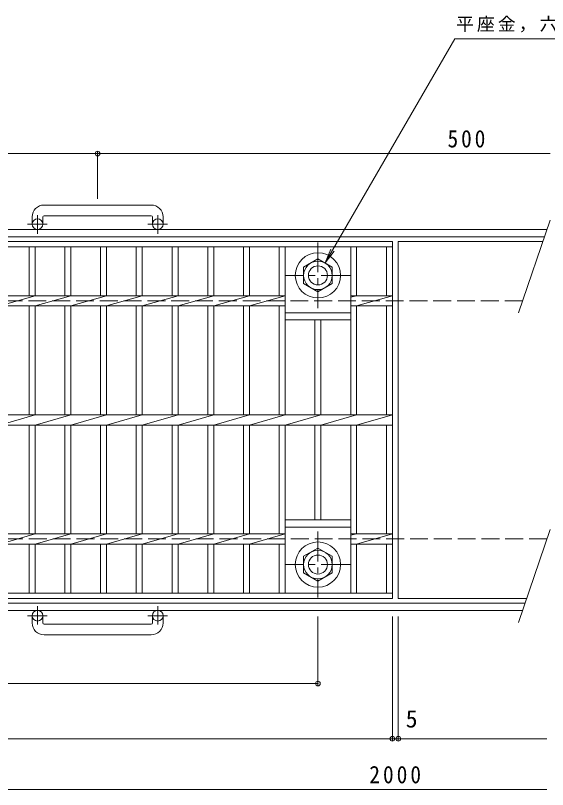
# Model space of a CAD drawing. Units: millimetres, scale not verified. Extents: x -910 to 930, y -686 to 582.
# Drawn here: x -160 to 286, y -106 to 545 of the extents above; entities that cross this region are included whole.
import ezdxf
from ezdxf.enums import TextEntityAlignment as Align

# ---------------------------------------------------------------- set-up
doc = ezdxf.new("R2010")
doc.units = ezdxf.units.MM
doc.header["$LTSCALE"] = 5
doc.header["$PDMODE"] = 32
doc.header["$PDSIZE"] = 4
doc.linetypes.add('CHAIN1', pattern=[8, 5, -1, 1, -1])
doc.linetypes.add('DASHED3', pattern=[4, 3, -1])
for name, color, linetype, lineweight in [('0-1_躯体', 2, 'Continuous', 9), ('0-2_仕上', 3, 'Continuous', 9), ('0-4_その他', 7, 'Continuous', 9), ('0-5_寸法', 7, 'Continuous', 9)]:
    doc.layers.add(name, color=color, linetype=linetype, lineweight=lineweight)
doc.styles.add('ＭＳ ゴシック', font='')
doc.styles.get('ＭＳ ゴシック').set_extended_font_data('MS Gothic')

msp = doc.modelspace()

# ---------------------------------------------------------------- linework, layer by layer
at = {"layer": '0-1_躯体'}
for p, q in [((-46.526, 385.443), (-136.526, 385.443)), ((-146.526, 375.443), (-146.526, 369.343)), ((-137.526, 375.443), (-137.526, 369.343)), ((-136.526, 376.443), (-46.526, 376.443)), ((-45.526, 375.443), (-45.526, 369.343)), ((-36.526, 375.443), (-36.526, 369.343)), ((288.514, 372.796), (261.911, 294.759)), ((285.803, 364.843), (-841.526, 364.843)), ((283.757, 358.843), (-841.526, 358.843)), ((288.514, 112.796), (261.911, 34.758)), ((267.394, 50.843), (-841.526, 50.843)), ((265.349, 44.843), (-841.526, 44.843)), ((-146.526, 34.242), (-146.526, 40.342)), ((-137.526, 34.242), (-137.526, 40.342)), ((-45.526, 34.242), (-45.526, 40.342)), ((-36.526, 34.242), (-36.526, 40.342)), ((-136.526, 33.242), (-46.526, 33.242)), ((-46.526, 24.242), (-136.526, 24.242))]:
    msp.add_line(p, q, dxfattribs=at)
at = {"layer": '0-1_躯体', "linetype": 'CHAIN1'}
for p, q in [((-142.026, 361.235), (-142.026, 376.833)), ((-41.026, 361.235), (-41.026, 376.833)), ((-133.863, 369.343), (-150.27, 369.343)), ((-32.863, 369.343), (-49.27, 369.343)), ((93.475, 353.98), (93.475, 298.706)), ((121.112, 326.343), (65.838, 326.343)), ((93.475, 110.979), (93.475, 55.706)), ((121.112, 83.343), (65.838, 83.343)), ((-142.026, 48.45), (-142.026, 32.852)), ((-41.026, 48.45), (-41.026, 32.852)), ((-133.863, 40.342), (-150.27, 40.342)), ((-32.863, 40.342), (-49.27, 40.342))]:
    msp.add_line(p, q, dxfattribs=at)
at = {"layer": '0-1_躯体', "linetype": 'DASHED3'}
for p, q in [((265.348, 304.843), (-841.526, 304.843)), ((285.803, 104.843), (-841.526, 104.843))]:
    msp.add_line(p, q, dxfattribs=at)
at = {"layer": '0-1_躯体'}
for points in [[(105.475, 333.271), (105.475, 319.415), (93.475, 312.486), (81.475, 319.415), (81.475, 333.271), (93.475, 340.199)], [(105.475, 76.415), (105.475, 90.271), (93.475, 97.2), (81.475, 90.271), (81.475, 76.415), (93.475, 69.486)]]:
    msp.add_lwpolyline(points, close=True, dxfattribs=at)
for centre, radius in [((-142.026, 369.343), 4.5), ((-41.026, 369.343), 4.5), ((93.475, 326.343), 19), ((93.475, 326.343), 12), ((93.475, 326.343), 8), ((93.475, 83.343), 19), ((93.475, 83.343), 12), ((93.475, 83.343), 8), ((-142.026, 40.342), 4.5), ((-41.026, 40.342), 4.5)]:
    msp.add_circle(centre, radius, dxfattribs=at)
for centre, radius, start, end in [((-136.526, 375.443), 10, 90, 180), ((-46.526, 375.443), 10, 0, 90), ((-136.526, 375.443), 1, 90, 180), ((-46.526, 375.443), 1, 0, 90), ((-136.526, 34.242), 10, 180, 270), ((-136.526, 34.242), 1, 180, 270), ((-46.526, 34.242), 10, 270, 0), ((-46.526, 34.242), 1, 270, 0)]:
    msp.add_arc(centre, radius, start, end, dxfattribs=at)
at = {"layer": '0-2_仕上'}
for p, q in [((-839.026, 354.843), (155.974, 354.843)), ((155.974, 354.843), (155.974, 54.843)), ((160.974, 54.843), (160.974, 354.843)), ((160.974, 354.843), (282.394, 354.843)), ((-839.026, 350.343), (155.974, 350.343)), ((-149.025, 350.343), (-149.025, 309.083)), ((-144.026, 350.343), (-144.026, 309.083)), ((-119.026, 350.343), (-119.026, 309.083)), ((-114.026, 350.343), (-114.026, 309.083)), ((-89.026, 350.343), (-89.026, 309.083)), ((-84.026, 350.343), (-84.026, 309.083)), ((-59.025, 350.343), (-59.025, 309.083)), ((-54.026, 350.343), (-54.026, 309.083)), ((-29.026, 350.343), (-29.026, 309.083)), ((-24.026, 350.343), (-24.026, 309.083)), ((0.974, 350.343), (0.974, 309.083)), ((5.974, 350.343), (5.974, 309.083)), ((30.975, 350.343), (30.975, 309.083)), ((35.974, 350.343), (35.974, 309.083)), ((60.975, 350.343), (60.975, 309.083)), ((65.974, 350.343), (65.974, 209.083)), ((120.974, 350.343), (120.974, 209.083)), ((125.974, 350.343), (125.974, 309.083)), ((150.975, 350.343), (150.975, 309.083)), ((-749.026, 309.083), (65.974, 309.083)), ((-144.026, 309.083), (-174.026, 300.603)), ((-114.025, 309.083), (-144.026, 300.603)), ((-84.026, 309.083), (-114.026, 300.603)), ((-54.026, 309.083), (-84.026, 300.603)), ((-24.026, 309.083), (-54.026, 300.603)), ((5.974, 309.083), (-24.026, 300.603)), ((35.974, 309.083), (5.974, 300.603)), ((65.974, 309.083), (35.974, 300.603)), ((125.974, 309.083), (120.974, 308.083)), ((120.974, 309.083), (155.974, 309.083)), ((155.974, 309.083), (125.974, 300.603)), ((-749.026, 300.603), (65.974, 300.603)), ((-149.025, 300.603), (-149.025, 209.083)), ((-144.026, 300.603), (-144.026, 209.083)), ((-119.026, 300.603), (-119.026, 209.083)), ((-114.026, 300.603), (-114.026, 209.083)), ((-89.026, 300.603), (-89.026, 209.083)), ((-84.026, 300.603), (-84.026, 209.083)), ((-59.025, 300.603), (-59.025, 209.083)), ((-54.026, 300.603), (-54.026, 209.083)), ((-29.026, 300.603), (-29.026, 209.083)), ((-24.026, 300.603), (-24.026, 209.083)), ((0.974, 300.603), (0.974, 209.083)), ((5.974, 300.603), (5.974, 209.083)), ((30.975, 300.603), (30.975, 209.083)), ((35.974, 300.603), (35.974, 209.083)), ((60.975, 300.603), (60.975, 209.083)), ((120.974, 300.603), (155.974, 300.603)), ((125.974, 300.603), (125.974, 209.083)), ((150.975, 300.603), (150.975, 209.083)), ((120.975, 294.843), (65.975, 294.843)), ((120.975, 288.843), (65.975, 288.843)), ((90.974, 288.843), (90.974, 209.083)), ((95.974, 288.843), (95.974, 209.083)), ((-839.026, 209.083), (155.974, 209.083)), ((-144.026, 209.083), (-174.026, 200.603)), ((-114.025, 209.083), (-144.026, 200.603)), ((-84.026, 209.083), (-114.026, 200.603)), ((-54.026, 209.083), (-84.026, 200.603)), ((-24.026, 209.083), (-54.026, 200.603)), ((5.974, 209.083), (-24.026, 200.603)), ((35.974, 209.083), (5.974, 200.603)), ((65.974, 209.083), (35.974, 200.603)), ((95.974, 209.083), (65.974, 200.603)), ((125.974, 209.083), (95.974, 200.603)), ((155.974, 209.083), (125.974, 200.603)), ((-839.026, 200.603), (155.974, 200.603)), ((-149.025, 200.603), (-149.025, 109.083)), ((-144.026, 200.603), (-144.026, 109.083)), ((-119.026, 200.603), (-119.026, 109.083)), ((-114.026, 200.603), (-114.026, 109.083)), ((-89.026, 200.603), (-89.026, 109.083)), ((-84.026, 200.603), (-84.026, 109.083)), ((-59.025, 200.603), (-59.025, 109.083)), ((-54.026, 200.603), (-54.026, 109.083)), ((-29.026, 200.603), (-29.026, 109.083)), ((-24.026, 200.603), (-24.026, 109.083)), ((0.974, 200.603), (0.974, 109.083)), ((5.974, 200.603), (5.974, 109.083)), ((30.975, 200.603), (30.975, 109.083)), ((35.974, 200.603), (35.974, 109.083)), ((60.975, 200.603), (60.975, 109.083)), ((65.974, 200.603), (65.974, 59.343)), ((90.974, 200.603), (90.974, 120.843)), ((95.974, 200.603), (95.974, 120.843)), ((120.974, 200.603), (120.974, 59.343)), ((125.974, 200.603), (125.974, 109.083)), ((150.975, 200.603), (150.975, 109.083)), ((120.975, 120.843), (65.975, 120.843)), ((120.975, 114.843), (65.975, 114.843)), ((-749.026, 109.083), (65.974, 109.083)), ((-144.026, 109.083), (-174.026, 100.603)), ((-114.025, 109.083), (-144.026, 100.603)), ((-84.026, 109.083), (-114.026, 100.603)), ((-54.026, 109.083), (-84.026, 100.603)), ((-24.026, 109.083), (-54.026, 100.603)), ((5.974, 109.083), (-24.026, 100.603)), ((35.974, 109.083), (5.974, 100.603)), ((65.974, 109.083), (35.974, 100.603)), ((120.974, 109.083), (155.974, 109.083)), ((125.974, 109.083), (120.974, 108.083)), ((155.974, 109.083), (125.974, 100.603)), ((-749.026, 100.603), (65.974, 100.603)), ((-149.025, 100.603), (-149.025, 59.343)), ((-144.026, 100.603), (-144.026, 59.343)), ((-119.026, 100.603), (-119.026, 59.343)), ((-114.026, 100.603), (-114.026, 59.343)), ((-89.026, 100.603), (-89.026, 59.343)), ((-84.026, 100.603), (-84.026, 59.343)), ((-59.025, 100.603), (-59.025, 59.343)), ((-54.026, 100.603), (-54.026, 59.343)), ((-29.026, 100.603), (-29.026, 59.343)), ((-24.026, 100.603), (-24.026, 59.343)), ((0.974, 100.603), (0.974, 59.343)), ((5.974, 100.603), (5.974, 59.343)), ((30.975, 100.603), (30.975, 59.343)), ((35.974, 100.603), (35.974, 59.343)), ((60.975, 100.603), (60.975, 59.343)), ((120.974, 100.603), (155.974, 100.603)), ((125.974, 100.603), (125.974, 59.343)), ((150.975, 100.603), (150.975, 59.343)), ((155.974, 59.343), (-839.026, 59.343)), ((155.974, 54.843), (-839.026, 54.843)), ((268.758, 54.843), (160.974, 54.843))]:
    msp.add_line(p, q, dxfattribs=at)
at = {"layer": '0-4_その他'}
for p, q in [((-91.526, 390.594), (-91.526, 430.132)), ((-591.526, 428.632), (-91.526, 428.632)), ((-91.526, 428.632), (288.514, 428.632)), ((93.475, 39.652), (93.475, -18.16)), ((155.974, 39.652), (155.974, -64.522)), ((160.974, 39.652), (160.974, -64.522)), ((-776.526, -16.66), (93.475, -16.66)), ((-889.577, -63.022), (155.974, -63.022)), ((155.974, -63.022), (160.974, -63.022)), ((160.974, -63.022), (285.803, -63.022)), ((-841.526, -105.702), (285.803, -105.702))]:
    msp.add_line(p, q, dxfattribs=at)
for p in [(-91.526, 428.632), (93.475, -16.66), (155.974, -63.022), (160.974, -63.022)]:
    msp.add_point(p, dxfattribs=at)
at = {"layer": '0-5_寸法'}
for p, q in [((99.475, 336.735), (208.289, 525.206)), ((208.289, 525.206), (403.121, 525.206)), ((99.475, 336.735), (104.259, 348.283)), ((99.475, 336.735), (107.085, 346.652))]:
    msp.add_line(p, q, dxfattribs=at)

# ---------------------------------------------------------------- texts
at = {"layer": '0-4_その他', "color": 2, "style": 'ＭＳ ゴシック'}
msp.add_text('5', height=14.66, dxfattribs=at).set_placement((167.151, -58.022), align=Align.BOTTOM_LEFT)
at = {"layer": '0-4_その他', "color": 2, "char_height": 14.66, "attachment_point": 7, "style": 'ＭＳ ゴシック'}
for s, insert in [('\\T1.27;\\W0.9;500', (202.261, 433.632)), ('\\T1.28;\\W0.9;2000', (136.599, -100.702))]:
    msp.add_mtext(s, dxfattribs=dict(at, insert=insert))
at = {"layer": '0-5_寸法', "insert": (209.403, 530.471), "char_height": 11, "attachment_point": 7, "style": 'ＭＳ ゴシック'}
msp.add_mtext('\\T1.17;平座金，六角袋Ｕナット', dxfattribs=at)

doc.saveas('drawing.dxf')
